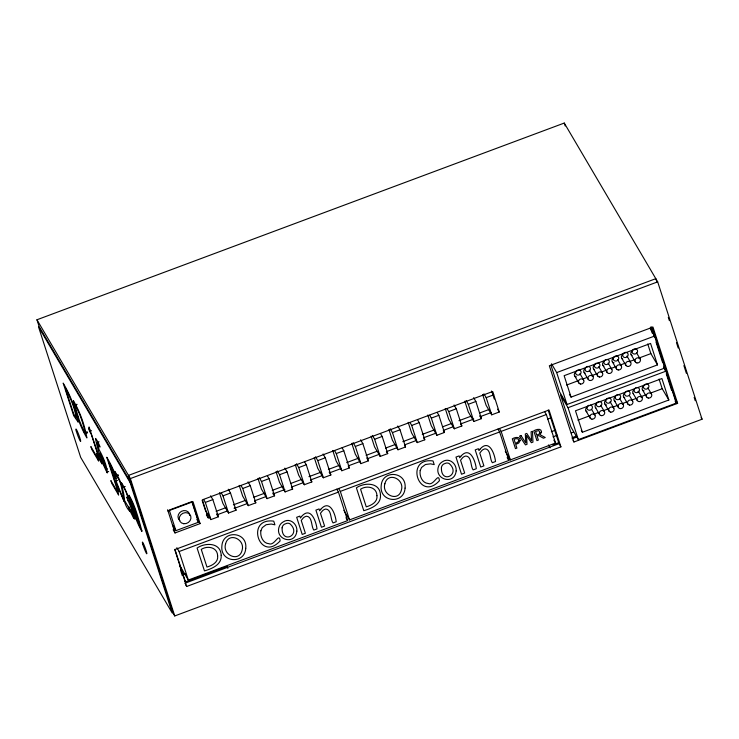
<?xml version="1.0" encoding="UTF-8"?>
<svg xmlns="http://www.w3.org/2000/svg" width="739" height="739" viewBox="0 0 739 739"><rect width="100%" height="100%" fill="white"/><g stroke="black" fill="none" stroke-linecap="round" stroke-linejoin="round"><path stroke-width="1.11" d="M116.282 476.055C124.586 484.673 120.512 502.492 130.138 511.656L128.928 507.905L124.558 500.488C123.672 490.326 120.743 479.537 114.711 471.297L116.282 476.055L118.203 475.343M122.951 487.407C124.318 485.597 130.443 503.268 126.766 497.116C128.614 503.13 132.835 509.125 133.196 515.259C122.36 492.719 133.279 520.413 135.108 519.046C130.332 506.474 128.956 493.929 121.39 482.659L122.951 487.407L124.873 486.687M87.193 432.906L85.271 433.617L84.44 432.583L79.47 420.731L74.99 406.09L75.018 404.981L76.939 404.27M85.271 433.617C83.359 423.853 80.08 413.646 75.018 404.981M76.182 417.747C74.667 407.845 70.565 397.73 65.559 388.834L73.697 414.034L76.182 417.747L78.103 417.027M97.114 442.522L99.146 449.829C102.933 456.323 107.423 466.965 107.266 472.988C101.77 462.208 97.53 450.254 95.516 438.43C97.132 439.299 103.774 454.522 97.114 442.522L99.035 441.802M130.72 482.271L39.167 326.647L36.95 319.775L564.263 123.053L657.682 281.855L702.05 419.225L174.737 615.947L172.871 612.77L128.494 475.399L655.816 278.677L656.869 281.947M74.907 405.268L76.828 404.547M85.299 432.518L87.22 431.798M89.622 431.41L91.23 434.144L98.305 456.028L96.689 453.293L97.77 456.628L102.102 463.99L99.442 457.977L89.013 426.976L89.696 429.756L88.662 428.426L89.622 431.41L91.544 430.689M84.957 433.368L86.879 432.657M85.391 433.331L87.313 432.62M97.77 456.628L99.691 455.908M105.418 469.607L107.34 468.886M106.758 472.212L108.679 471.5M116.365 475.796L118.286 475.075M116.217 475.944L118.138 475.223M114.314 478.9L124.207 501.569L116.457 481.985C115.847 473.56 111.164 464.692 106.776 457.229L117.325 489.874L118.508 491.888L114.314 478.9L116.235 478.188M115.663 481.191L117.584 480.479M36.95 319.775L130.369 478.576L657.682 281.855M122.877 487.278L124.965 486.428M127.939 500.765L129.861 500.044M133.196 515.259L135.274 514.556M133.186 517.088L135.108 516.367M133.907 518.362L135.828 517.642M167.947 511.037L192.999 501.689L200.075 523.609L175.023 532.958L173.157 529.78L175.245 529.004M203.659 499.564L205.34 502.418L212.869 499.61L218.421 516.783L210.883 519.591L205.285 510.058L202.163 500.405M221.294 492.978L222.975 495.841L230.513 493.033L236.055 510.196L228.517 513.014L222.919 503.481L219.446 492.747M241.043 485.615L242.734 488.47L250.262 485.662L255.805 502.834L248.276 505.642L242.669 496.109L239.205 485.384M259.26 477.653L261.504 481.468L269.033 478.65L274.585 495.823L267.047 498.64L261.449 489.107L257.976 478.373M277.319 470.919L279.564 474.724L287.092 471.916L292.644 489.089L285.106 491.897L279.508 482.373L276.035 471.639M296.505 463.759L298.75 467.565L306.288 464.757L311.83 481.93L304.292 484.738L298.695 475.214L295.221 464.48M334.601 450.707L336.282 453.57L343.811 450.762L349.362 467.926L341.824 470.743L336.217 461.21L332.753 450.476M353.094 442.652L355.339 446.458L362.867 443.649L368.419 460.822L360.881 463.63L355.283 454.097L351.81 443.372M372.391 435.447L374.636 439.262L382.165 436.453L387.716 453.617L380.179 456.434L374.571 446.901L371.107 436.167M390.22 428.796L392.464 432.611L400.002 429.793L405.545 446.966L398.007 449.774L392.409 440.25L388.936 429.516M410.025 422.569L411.706 425.433L419.235 422.616L424.786 439.788L417.249 442.606L411.641 433.072L408.177 422.338M429.655 415.244L431.336 418.108L438.864 415.3L444.416 432.463L436.878 435.28L431.271 425.747L427.807 415.022M447.086 408.741L448.767 411.605L456.305 408.787L461.847 425.96L454.319 428.777L448.712 419.244L445.248 408.51M466.097 400.492L468.341 404.298L475.87 401.489L481.422 418.662L473.884 421.47L468.277 411.946L464.813 401.212M483.934 393.832L486.179 397.647L493.717 394.838L491.472 391.023M315.535 456.794L317.779 460.609L325.308 457.801L330.86 474.965L323.322 477.782L317.724 468.249L314.251 457.515M551.516 363.782L556.689 372.576L654.625 336.042L664.934 367.985L567.007 404.519L559.534 391.809L550.943 365.195M208.546 514.132L206.384 514.935L207.788 517.318M216.102 511.314L225.811 507.693M233.367 504.876L245.246 500.442M253.874 497.218L264.673 493.199M272.229 490.373L283.019 486.345M290.575 483.528L301.364 479.5M308.92 476.683L320.8 472.258M328.347 469.441L339.146 465.413M346.702 462.596L358.572 458.162M366.128 455.344L376.918 451.317M385.555 448.093L395.273 444.472M402.829 441.654L414.699 437.22M422.255 434.403L434.126 429.978M442.763 426.754L451.4 423.53M458.947 420.713L470.826 416.288M479.454 413.064L489.172 409.443M210.412 517.309L208.259 518.113L202.347 499.832L492.691 391.513L499.259 412.002L491.721 414.819L486.123 405.286L482.65 394.552M216.887 514.889L227.686 510.871M234.161 508.45L247.112 503.619M254.669 500.802L266.539 496.368M273.014 493.957L284.884 489.523M291.36 487.112L303.239 482.678M310.796 479.86L322.666 475.436M330.222 472.609L341.012 468.591M348.568 465.764L360.438 461.339M367.994 458.522L379.864 454.088M386.349 451.677L397.139 447.649M404.695 444.832L416.565 440.398M424.121 437.58L435.992 433.156M443.548 430.338L453.266 426.708M460.822 423.89L473.773 419.059M480.248 416.639L491.038 412.621M175.9 530.657L198.505 522.224L191.844 501.615L169.249 510.049L175.9 530.657L172.538 524.939M566.591 385.047L578.48 380.613M582.803 379.005L587.117 377.389M591.44 375.772L596.844 373.758M601.167 372.151L606.571 370.137M610.885 368.521L616.289 366.507M620.612 364.89L624.935 363.283M629.259 361.667L634.653 359.653M638.976 358.046L650.865 353.611L657.498 364.881L571.062 397.129L569.409 394.312M176.852 547.701L179.115 551.543L338.434 492.1L347.644 520.607L188.316 580.05L179.836 565.631M338.619 488.516L340.319 491.398L499.647 431.964L508.848 460.462L349.529 519.905L343.875 510.298M499.453 428.518L501.153 431.4L546.352 414.542L555.552 443.04L510.353 459.907L505.273 451.261M568.032 407.697L665.968 371.163L676.277 403.106L578.351 439.64L570.877 426.93L560.559 394.995L568.032 407.697L578.351 439.64M547.701 419.041L550.897 417.84M577.935 420.168L589.824 415.734M594.147 414.117L598.461 412.51M603.865 410.496L608.188 408.879M612.511 407.272L617.906 405.258M622.229 403.642L626.552 402.025M631.956 400.011L636.279 398.404M640.602 396.788L645.997 394.774M650.32 393.166L662.209 388.732L668.841 400.002L582.406 432.25L581.307 430.366M551.331 431.705L555.654 430.089M181.692 571.746L183.448 574.72L185.609 573.917M552.994 436.851L557.317 435.243M571.247 432.952L573.409 432.139M184.417 580.124L185.461 581.907L227.196 566.333L227.861 568.393M552.744 444.887L559.201 442.476M572.115 437.654L576.42 436.047M184.787 583.302L559.044 443.677L560.91 446.855L186.662 586.48L185.72 584.891M572.088 438.809L577.492 436.795M573.954 441.987L677.608 403.318L652.98 327.081L549.336 365.75L573.954 441.987L573.021 440.398M650.024 328.227L654.625 336.042M701.117 417.637L702.05 419.225M663.788 366.027L664.934 367.985M663.668 367.255L665.968 371.163M675.742 400.141L677.608 403.318M675.132 401.148L676.277 403.106M636.473 352.688L640.15 358.942M631.088 354.674L635.291 361.814M647.817 387.809L651.493 394.063M626.968 356.069L630.644 362.322M642.431 389.795L646.634 396.935M621.758 358.313L625.961 365.463M638.311 391.19L641.988 397.443M617.555 359.588L621.231 365.833M633.101 393.434L637.304 400.584M612.345 361.833L616.548 368.973M629.425 395.596L632.575 400.954M608.132 363.098L611.809 369.352M623.688 396.945L627.891 404.094M602.932 365.343L607.135 372.484M619.476 398.219L623.153 404.473M598.719 366.609L602.396 372.862M614.275 400.464L618.478 407.605M593.509 368.853L597.712 376.003M610.063 401.73L613.739 407.983M589.306 370.119L592.983 376.373M604.853 403.974L609.056 411.124M584.096 372.364L588.299 379.513M600.65 405.24L604.326 411.494M579.893 373.629L583.57 379.883M595.44 407.485L599.643 414.634M574.674 375.883L578.877 383.033M591.763 409.646L594.913 415.004M586.018 411.004L590.221 418.154M544.652 411.66L546.352 414.542M553.862 440.158L555.552 443.04M548.403 444.943L550.102 447.843M497.578 409.147L499.259 412.002M497.947 429.082L499.647 431.964M473.625 397.684L475.87 401.489M507.157 457.58L508.848 460.462M479.731 415.808L481.422 418.662M454.06 404.981L456.305 408.787M460.73 424.057L461.847 425.96M437.183 412.436L438.864 415.3M443.289 430.56L444.416 432.463M417.553 419.761L419.235 422.616M423.659 437.885L424.786 439.788M397.758 425.987L400.002 429.793M404.427 445.063L405.545 446.966M380.483 433.59L382.165 436.453M386.589 451.714L387.716 453.617M360.632 439.834L362.867 443.649M366.738 457.958L368.419 460.822M342.129 447.899L343.811 450.762M348.235 466.023L349.362 467.926M323.072 453.986L325.308 457.801M329.178 472.11L330.86 474.965M336.744 489.218L338.434 492.1M345.944 517.725L347.644 520.607M304.607 461.903L306.288 464.757M310.713 480.027L311.83 481.93M284.857 468.11L287.092 471.916M291.517 487.186L292.644 489.089M267.352 475.796L269.033 478.65M272.903 492.968L274.585 495.823M248.018 481.846L250.262 485.662M254.687 500.922L255.805 502.834M228.268 489.218L230.513 493.033M234.374 507.342L236.055 510.196M210.633 495.795L212.869 499.61M216.739 513.919L218.421 516.783M200.075 523.609L198.209 520.432L192.186 501.809M196.823 519.36L198.505 522.224M180.03 566.591L183.448 574.72M668.305 317.345L669.368 320.643M676.453 342.573L678.217 348.051M683.889 365.602L686.365 373.278M694.161 397.406L695.223 400.695M652.168 327.174L676.767 403.66M651.031 326.638L654.569 337.594M655.992 341.972L662.707 362.794M664.13 367.172L665.192 370.461M666.255 373.749L671.557 390.183M650.579 327.839L652.352 333.317M657.498 364.881L650.569 343.432L564.134 375.68L571.062 397.129M668.841 400.002L661.913 378.553L575.478 410.792L582.406 432.25M647.743 343.958L650.865 353.611M659.086 379.079L662.209 388.732M564.263 123.053L565.215 125.999M556.689 372.576L567.007 404.519M560.91 446.855L549.012 410.016L174.755 549.64L186.662 586.48M548.19 410.09L559.044 443.677M491.86 391.568L494.299 399.097M501.153 431.4L510.353 459.907M486.179 397.647L491.721 414.819M468.341 404.298L473.884 421.47M448.767 411.605L454.319 428.777M431.336 418.108L436.878 435.28M411.706 425.433L417.249 442.606M392.464 432.611L398.007 449.774M374.636 439.262L380.179 456.434M355.339 446.458L360.881 463.63M336.282 453.57L341.824 470.743M340.319 491.398L349.529 519.905M317.779 460.609L323.322 477.782M298.75 467.565L304.292 484.738M279.564 474.724L285.106 491.897M261.504 481.468L267.047 498.64M242.734 488.47L248.276 505.642M222.975 495.841L228.517 513.014M205.34 502.418L210.883 519.591M167.633 509.753L175.023 532.958M179.115 551.543L188.316 580.05M174.931 549.28L185.461 581.907M180.593 570.296L182.339 575.718M130.369 478.576L174.737 615.947M644.048 390.903A2.827 2.513 -30.5 0 1 643.577 386.192M607.735 398.219A2.827 2.513 -30.5 0 1 611.236 400.75A2.827 2.513 -30.5 0 1 606.996 402.921A2.827 2.513 -30.5 0 1 607.079 398.552M638.191 391.541A2.817 2.513 -30.5 0 1 638.108 392.215M633.554 393.915A2.817 2.513 -30.5 0 1 634.016 389.804M624.714 397.767A2.817 2.513 -30.5 0 1 624.603 393.314M615.301 401.286A2.817 2.513 -30.5 0 1 615.181 396.834M599.745 401.563A2.827 2.513 -30.5 0 1 601.62 404.926A2.827 2.513 -30.5 0 1 597.574 406.432A2.827 2.513 -30.5 0 1 597.112 402.543M597.666 402.071A2.827 2.513 -30.5 0 1 598.322 401.73M590.332 405.074A2.827 2.513 -30.5 0 1 591.976 408.861A2.827 2.513 -30.5 0 1 587.468 409.397A2.827 2.513 -30.5 0 1 588.909 405.249M606.553 404.972A2.817 2.513 -30.5 0 1 605.768 400.344M600.521 405.591A2.817 2.513 -30.5 0 1 600.447 406.265M595.883 407.965A2.817 2.513 -30.5 0 1 596.345 403.854M587.043 411.826A2.827 2.513 -30.5 0 1 586.932 407.365M645.406 384.169A2.827 2.513 -30.5 0 1 648.897 386.691A2.827 2.513 -30.5 0 1 644.657 388.871A2.827 2.513 -30.5 0 1 644.75 384.502M617.157 394.709A2.827 2.513 -30.5 0 1 620.649 397.231A2.827 2.513 -30.5 0 1 616.409 399.411A2.827 2.513 -30.5 0 1 616.502 395.042M627.282 391.023A2.827 2.513 -30.5 0 1 629.868 394.386A2.827 2.513 -30.5 0 1 625.286 395.504A2.827 2.513 -30.5 0 1 626.57 391.19M637.406 387.513A2.827 2.513 -30.5 0 1 639.281 390.876A2.827 2.513 -30.5 0 1 635.244 392.381A2.827 2.513 -30.5 0 1 634.773 388.492M635.328 388.012A2.827 2.513 -30.5 0 1 635.983 387.679M179.817 520.533A6.051 5.385 -30.5 0 1 181.489 511.305A6.051 5.385 -30.5 0 1 189.766 515.434M632.048 355.561A2.827 2.513 -30.5 0 1 632.233 351.071M597.814 362.932A2.827 2.513 -30.5 0 1 599.458 366.71A2.827 2.513 -30.5 0 1 594.96 367.246A2.827 2.513 -30.5 0 1 596.391 363.098M622.792 359.136A2.817 2.513 -30.5 0 1 622.672 354.683M614.044 362.831A2.817 2.513 -30.5 0 1 613.259 358.193M603.957 366.165A2.817 2.513 -30.5 0 1 603.837 361.713M586.978 366.609A2.827 2.513 -30.5 0 1 590.47 369.14A2.827 2.513 -30.5 0 1 586.239 371.311A2.827 2.513 -30.5 0 1 586.323 366.95M577.565 370.128A2.827 2.513 -30.5 0 1 581.057 372.65A2.827 2.513 -30.5 0 1 576.817 374.83A2.827 2.513 -30.5 0 1 576.91 370.461M594.544 369.676A2.817 2.513 -30.5 0 1 594.424 365.223M585.122 373.186A2.817 2.513 -30.5 0 1 585.011 368.733M576.374 376.89A2.827 2.513 -30.5 0 1 575.589 372.244M634.773 348.873A2.827 2.513 -30.5 0 1 637.36 352.244A2.827 2.513 -30.5 0 1 632.778 353.362A2.827 2.513 -30.5 0 1 634.062 349.048M607.236 359.413A2.827 2.513 -30.5 0 1 608.881 363.2A2.827 2.513 -30.5 0 1 604.373 363.736A2.827 2.513 -30.5 0 1 605.814 359.588M615.227 356.069A2.827 2.513 -30.5 0 1 618.719 358.6A2.827 2.513 -30.5 0 1 614.488 360.78A2.827 2.513 -30.5 0 1 614.571 356.41M624.649 352.558A2.827 2.513 -30.5 0 1 628.141 355.089A2.827 2.513 -30.5 0 1 623.901 357.26A2.827 2.513 -30.5 0 1 623.993 352.9M217.645 555.894C218.513 562.203 212.093 565.612 206.966 567.044L201.267 549.4C207.437 545.345 217.46 547.137 217.645 555.894M376.945 495.684C377.814 502.003 371.403 505.411 366.267 506.834L360.567 489.2C366.747 485.135 376.77 486.936 376.945 495.684M282.104 527.812C281.476 544.985 302.011 534.768 289.993 523.84A4.563 4.055 -30.5 0 0 286.88 523.304L284.552 524.173A4.591 4.083 -30.5 0 0 282.39 526.676L282.104 527.812M441.414 467.602C440.777 484.784 461.321 474.558 449.303 463.639A4.563 4.055 -30.5 0 0 446.18 463.094L443.853 463.963A4.591 4.083 -30.5 0 0 441.7 466.475L441.414 467.602M221.173 555.22C221.977 564.725 211.917 568.753 204.472 570.896L197.091 548.033C205.239 542.361 220.758 542.408 221.173 555.22M380.474 495.01C381.278 504.515 371.227 508.543 363.782 510.686L356.392 487.832C364.539 482.161 380.058 482.207 380.474 495.01M225.571 543.941C222.134 554.961 239.094 562.785 242.078 550.296C245.496 539.285 228.554 531.489 225.571 543.941M384.88 483.731C381.435 494.751 398.404 502.575 401.388 490.086C404.796 479.075 387.855 471.279 384.88 483.731M541.521 432.019L540.052 434.68L545.253 437.516L543.396 438.209L538.731 435.576L537.105 436.186L538.361 440.084L536.93 440.62L533.77 430.819C535.997 429.516 541.382 427.705 541.521 432.019M260.876 530.805C260.008 536.135 262.872 543.313 268.95 543.719C274.511 546.287 279.296 531.766 280.127 540.93C259.574 563.201 244.914 517.309 273.735 521.143L274.917 524.819L271.213 524.043L266.169 524.708L262.225 527.683L260.876 530.805M420.177 470.604C419.318 475.925 422.181 483.112 428.25 483.509C433.821 486.086 438.596 471.556 439.428 480.729C418.874 502.991 404.224 457.108 433.036 460.942L434.218 464.609L430.523 463.843L425.47 464.498L421.535 467.473L420.177 470.604M245.754 548.32C244.812 564.633 219.945 562.804 221.885 545.927C222.855 529.669 247.676 531.489 245.754 548.32M405.064 488.109C404.122 504.432 379.246 502.594 381.195 485.717C382.155 469.459 406.986 471.279 405.064 488.109M296.856 531.129C295.277 546.186 273.532 539.424 279.545 525.808A8.037 7.15 -30.5 0 1 283.129 521.974C289.651 517.337 297.568 523.886 296.856 531.129M456.166 470.919C454.577 485.976 432.842 479.223 438.855 465.598A8.037 7.15 -30.5 0 1 442.43 461.764C448.961 457.136 456.878 463.676 456.166 470.919M115.247 478.087L113.15 475.288L109.169 462.956L112.614 469.699L115.247 478.087M141.906 530.916L141.833 531.369C135.486 520.385 131.93 507.434 128.992 495.148C135.413 505.984 138.489 518.815 141.906 530.916M540.033 432.574L539.082 434.126L536.754 435.105L535.563 431.41L538.796 430.578L540.033 432.574M518.676 440.712L517.679 442.319L515.351 443.335L514.085 439.419C515.637 438.412 518.852 438.024 518.676 440.712M520.173 440.555L518.732 443.031L515.711 444.444L516.884 448.093L515.462 448.628L512.293 438.827C514.649 437.211 520.413 436.075 520.173 440.555M106.185 469.154L103.885 464.886L99.82 453.155L102.952 458.651L106.185 469.154M301.53 516.469L300.45 518.011L299.831 516.108L296.672 517.282L302.205 534.436L305.373 533.253L301.235 520.45L303.202 518.039A5.783 5.145 -30.5 0 1 306.546 516.238C312.542 516.543 311.045 526.611 313.826 530.094L316.994 528.921C316.126 521.161 310.666 505.993 301.53 516.469M320.754 509.291L319.673 510.834L319.063 508.931L315.895 510.113L321.437 527.258L324.597 526.076L320.467 513.272L322.435 510.861A5.783 5.145 -30.5 0 1 325.77 509.06C331.765 509.374 330.268 519.434 333.049 522.926L336.217 521.743C335.349 513.993 329.89 498.816 320.754 509.291M460.831 456.259L459.75 457.801L459.141 455.898L455.972 457.081L461.515 474.226L464.674 473.043L460.545 460.24L462.512 457.829A5.783 5.145 -30.5 0 1 465.847 456.028C471.842 456.342 470.346 466.401 473.126 469.893L476.295 468.711C475.426 460.96 469.967 445.783 460.831 456.259M480.064 449.09L478.983 450.624L478.364 448.721L475.205 449.903L480.738 467.048L483.906 465.875L479.768 453.072L481.736 450.661A5.783 5.145 -30.5 0 1 485.08 448.85C491.075 449.164 489.569 459.233 492.359 462.716L495.527 461.533C494.65 453.783 489.2 438.615 480.064 449.09M73.401 400.686C75.554 413.332 80.237 426.726 86.888 437.95C84.782 425.331 80.061 411.9 73.401 400.686M78.066 421.96L73.724 415.752L63.175 383.098C70.325 395.014 75.332 408.39 78.066 421.96M521.004 435.585L519.535 436.13L525.457 444.896L527.027 444.315L526.538 435.382L531.35 442.698L532.958 442.098L532.496 431.299L531.092 431.816L531.6 440.841L526.768 433.433L525.318 433.969L525.798 442.92L521.004 435.585M130.711 499.333L136.493 518.667L140.262 527.156L134.249 507.619L130.711 499.333M130.082 482.502L38.52 326.86L80.671 457.358L172.233 613L130.082 482.502M97.714 458.226L90.86 446.559L91.775 449.414L98.638 461.071L97.714 458.226M117.723 492.239L110.868 480.572L111.783 483.426L118.646 495.084L117.723 492.239M610.756 412.122A2.817 2.513 -30.5 0 0 614.035 408.565A2.817 2.513 -30.5 0 0 609.416 407.965A2.817 2.513 -30.5 0 0 610.756 412.122M601.343 415.632A2.817 2.513 -30.5 0 0 604.613 412.085A2.817 2.513 -30.5 0 0 599.994 411.475A2.817 2.513 -30.5 0 0 601.343 415.632M648.251 398.044A2.827 2.513 -30.5 0 0 651.743 394.672A2.827 2.513 -30.5 0 0 647.198 393.785A2.827 2.513 -30.5 0 0 648.251 398.044M639.004 401.582A2.817 2.513 -30.5 0 0 642.283 398.035A2.817 2.513 -30.5 0 0 637.665 397.425A2.817 2.513 -30.5 0 0 639.004 401.582M629.591 405.092A2.817 2.513 -30.5 0 0 632.861 401.545A2.817 2.513 -30.5 0 0 628.242 400.935A2.817 2.513 -30.5 0 0 629.591 405.092M620.169 408.612A2.817 2.513 -30.5 0 0 623.448 405.055A2.817 2.513 -30.5 0 0 618.829 404.455A2.817 2.513 -30.5 0 0 620.169 408.612M591.921 419.152A2.827 2.513 -30.5 0 0 595.2 415.595A2.827 2.513 -30.5 0 0 590.572 414.985A2.827 2.513 -30.5 0 0 591.921 419.152M183.706 523.711A6.051 5.385 -30.5 0 0 190.736 516.09A6.051 5.385 -30.5 0 0 180.824 514.797A6.051 5.385 -30.5 0 0 183.706 523.711M599.412 377.001A2.817 2.513 -30.5 0 0 602.691 373.454A2.817 2.513 -30.5 0 0 598.073 372.844A2.817 2.513 -30.5 0 0 599.412 377.001M589.999 380.511A2.817 2.513 -30.5 0 0 593.269 376.964A2.817 2.513 -30.5 0 0 588.65 376.354A2.817 2.513 -30.5 0 0 589.999 380.511M636.907 362.923A2.827 2.513 -30.5 0 0 640.399 359.551A2.827 2.513 -30.5 0 0 635.854 358.664A2.827 2.513 -30.5 0 0 636.907 362.923M627.66 366.461A2.817 2.513 -30.5 0 0 630.94 362.914A2.817 2.513 -30.5 0 0 626.321 362.304A2.817 2.513 -30.5 0 0 627.66 366.461M618.247 369.971A2.817 2.513 -30.5 0 0 621.517 366.424A2.817 2.513 -30.5 0 0 616.899 365.823A2.817 2.513 -30.5 0 0 618.247 369.971M608.825 373.491A2.817 2.513 -30.5 0 0 612.104 369.934A2.817 2.513 -30.5 0 0 607.486 369.334A2.817 2.513 -30.5 0 0 608.825 373.491M580.577 384.031A2.827 2.513 -30.5 0 0 583.856 380.474A2.827 2.513 -30.5 0 0 579.228 379.864A2.827 2.513 -30.5 0 0 580.577 384.031M76.256 430.929A6.642 0.591 69.5 0 0 80.385 441.248A6.642 0.591 69.5 0 0 78.223 433.377A6.642 0.591 69.5 0 0 76.256 430.929M142.904 544.634A6.281 0.554 69.5 0 0 146.738 553.797A6.281 0.554 69.5 0 0 144.188 545.345A6.281 0.554 69.5 0 0 142.904 544.634"/></g></svg>
